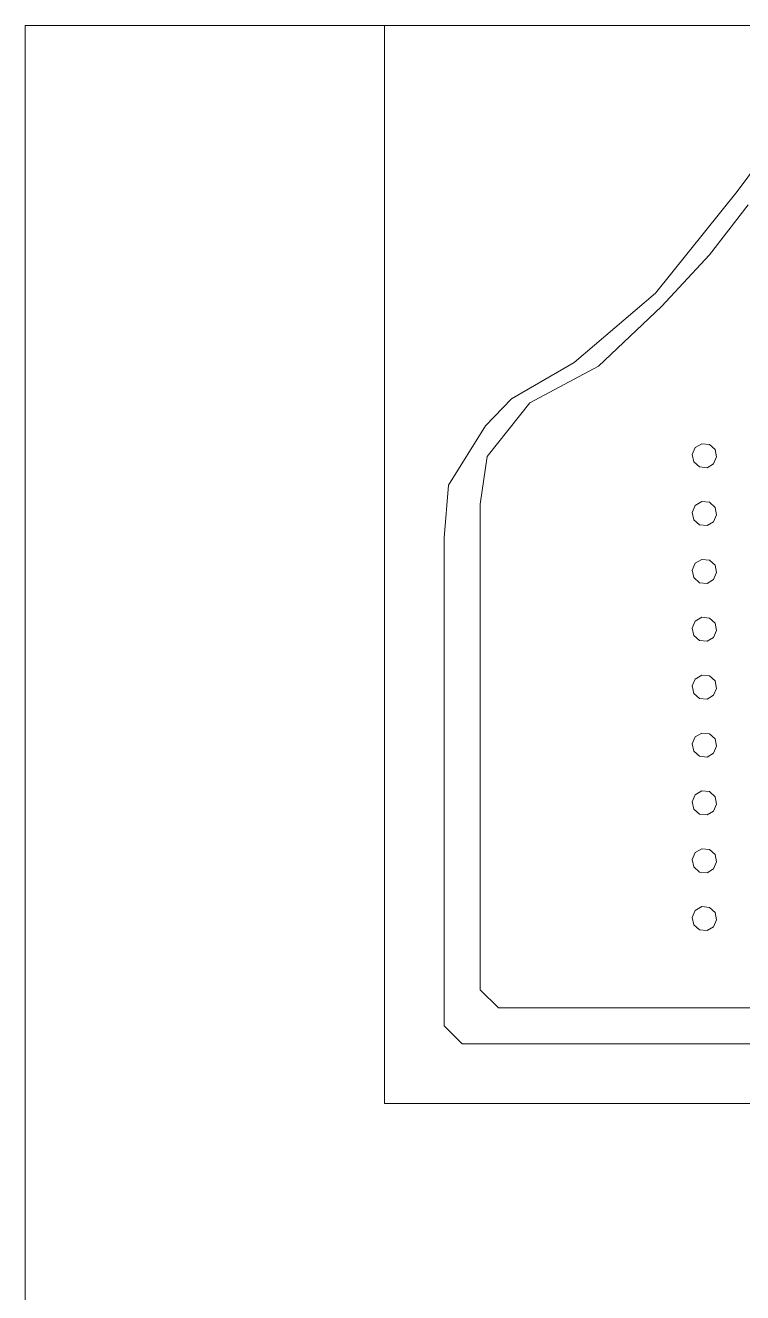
# Model space of a CAD drawing. Header units: millimetres. Extents: x -32 to 1412, y -324 to 2887.
# Drawn here: x 1040.291 to 1040.79, y 2057.228 to 2058.109 of the extents above; entities that cross this region are included whole.
import ezdxf

# ---------------------------------------------------------------- set-up
doc = ezdxf.new("R2010")
doc.units = ezdxf.units.MM
doc.header["$LTSCALE"] = 0.5
doc.layers.add('arquitetura', color=252, linetype='CONTINUOUS', lineweight=5)

msp = doc.modelspace()

# ---------------------------------------------------------------- linework, layer by layer
at = {"layer": 'arquitetura', "color": 252}
for p, q in [((1041.29123, 2058.10913), (1040.29123, 2058.10913)), ((1040.29123, 2058.10913), (1040.29123, 2056.25913))]:
    msp.add_line(p, q, dxfattribs=at)
at = {"layer": 'arquitetura'}
for p, q in [((1040.78656, 2057.99364), (1040.82524, 2058.04574)), ((1040.72984, 2057.92283), (1040.78656, 2057.99364)), ((1040.76723, 2057.94952), (1040.79425, 2057.98429)), ((1040.73381, 2057.91348), (1040.76723, 2057.94952)), ((1040.67323, 2057.87467), (1040.72984, 2057.92283)), ((1040.69001, 2057.87201), (1040.73381, 2057.91348)), ((1040.62944, 2057.84936), (1040.67323, 2057.87467)), ((1040.64237, 2057.8466), (1040.69001, 2057.87201)), ((1040.61138, 2057.83065), (1040.62944, 2057.84936)), ((1040.61266, 2057.80928), (1040.64237, 2057.8466)), ((1040.58564, 2057.78919), (1040.61138, 2057.83065)), ((1040.76198, 2057.81813), (1040.75743, 2057.81546)), ((1040.76723, 2057.81762), (1040.76198, 2057.81813)), ((1040.77118, 2057.81412), (1040.76723, 2057.81762)), ((1040.60785, 2057.77601), (1040.61266, 2057.80928)), ((1040.75743, 2057.81546), (1040.75532, 2057.81062)), ((1040.75532, 2057.81062), (1040.75646, 2057.80547)), ((1040.7702, 2057.80413), (1040.77231, 2057.80897)), ((1040.77231, 2057.80897), (1040.77118, 2057.81412)), ((1040.75646, 2057.80547), (1040.76041, 2057.80197)), ((1040.76041, 2057.80197), (1040.76566, 2057.80146)), ((1040.76566, 2057.80146), (1040.7702, 2057.80413)), ((1040.5827, 2057.7527), (1040.58564, 2057.78919)), ((1040.60785, 2057.77601), (1040.60785, 2057.43833)), ((1040.75743, 2057.77521), (1040.75532, 2057.77037)), ((1040.76198, 2057.77788), (1040.75743, 2057.77521)), ((1040.76723, 2057.77737), (1040.76198, 2057.77788)), ((1040.77118, 2057.77387), (1040.76723, 2057.77737)), ((1040.77231, 2057.76872), (1040.77118, 2057.77387)), ((1040.75532, 2057.77037), (1040.75646, 2057.76522)), ((1040.75646, 2057.76522), (1040.76041, 2057.76172)), ((1040.7702, 2057.76388), (1040.77231, 2057.76872)), ((1040.76041, 2057.76172), (1040.76566, 2057.76121)), ((1040.76566, 2057.76121), (1040.7702, 2057.76388)), ((1040.5827, 2057.7527), (1040.5827, 2057.41317)), ((1040.75743, 2057.73496), (1040.75532, 2057.73012)), ((1040.75532, 2057.73012), (1040.75646, 2057.72497)), ((1040.76198, 2057.73763), (1040.75743, 2057.73496)), ((1040.76723, 2057.73712), (1040.76198, 2057.73763)), ((1040.77118, 2057.73362), (1040.76723, 2057.73712)), ((1040.77231, 2057.72847), (1040.77118, 2057.73362)), ((1040.75646, 2057.72497), (1040.76041, 2057.72147)), ((1040.76041, 2057.72147), (1040.76566, 2057.72096)), ((1040.76566, 2057.72096), (1040.7702, 2057.72363)), ((1040.7702, 2057.72363), (1040.77231, 2057.72847)), ((1040.75743, 2057.69471), (1040.75532, 2057.68987)), ((1040.76198, 2057.69738), (1040.75743, 2057.69471)), ((1040.76723, 2057.69687), (1040.76198, 2057.69738)), ((1040.77118, 2057.69337), (1040.76723, 2057.69687)), ((1040.75532, 2057.68987), (1040.75646, 2057.68472)), ((1040.7702, 2057.68338), (1040.77231, 2057.68822)), ((1040.77231, 2057.68822), (1040.77118, 2057.69337)), ((1040.75646, 2057.68472), (1040.76041, 2057.68122)), ((1040.76041, 2057.68122), (1040.76566, 2057.68071)), ((1040.76566, 2057.68071), (1040.7702, 2057.68338)), ((1040.75743, 2057.65446), (1040.75532, 2057.64962)), ((1040.76198, 2057.65713), (1040.75743, 2057.65446)), ((1040.76723, 2057.65662), (1040.76198, 2057.65713)), ((1040.77118, 2057.65312), (1040.76723, 2057.65662)), ((1040.77231, 2057.64797), (1040.77118, 2057.65312)), ((1040.75532, 2057.64962), (1040.75646, 2057.64447)), ((1040.75646, 2057.64447), (1040.76041, 2057.64097)), ((1040.76566, 2057.64046), (1040.7702, 2057.64313)), ((1040.7702, 2057.64313), (1040.77231, 2057.64797)), ((1040.76041, 2057.64097), (1040.76566, 2057.64046)), ((1040.76198, 2057.61688), (1040.75743, 2057.61421)), ((1040.76723, 2057.61637), (1040.76198, 2057.61688)), ((1040.77118, 2057.61287), (1040.76723, 2057.61637)), ((1040.75743, 2057.61421), (1040.75532, 2057.60938)), ((1040.75532, 2057.60938), (1040.75646, 2057.60422)), ((1040.7702, 2057.60288), (1040.77231, 2057.60772)), ((1040.77231, 2057.60772), (1040.77118, 2057.61287)), ((1040.75646, 2057.60422), (1040.76041, 2057.60072)), ((1040.76041, 2057.60072), (1040.76566, 2057.60021)), ((1040.76566, 2057.60021), (1040.7702, 2057.60288)), ((1040.75743, 2057.57396), (1040.75532, 2057.56913)), ((1040.76198, 2057.57663), (1040.75743, 2057.57396)), ((1040.76723, 2057.57612), (1040.76198, 2057.57663)), ((1040.77118, 2057.57262), (1040.76723, 2057.57612)), ((1040.77231, 2057.56747), (1040.77118, 2057.57262)), ((1040.75532, 2057.56913), (1040.75646, 2057.56397)), ((1040.75646, 2057.56397), (1040.76041, 2057.56047)), ((1040.76566, 2057.55996), (1040.7702, 2057.56263)), ((1040.7702, 2057.56263), (1040.77231, 2057.56747)), ((1040.76041, 2057.56047), (1040.76566, 2057.55996)), ((1040.76198, 2057.53638), (1040.75743, 2057.53371)), ((1040.76723, 2057.53587), (1040.76198, 2057.53638)), ((1040.77118, 2057.53237), (1040.76723, 2057.53587)), ((1040.75743, 2057.53371), (1040.75532, 2057.52888)), ((1040.75532, 2057.52888), (1040.75646, 2057.52372)), ((1040.7702, 2057.52238), (1040.77231, 2057.52722)), ((1040.77231, 2057.52722), (1040.77118, 2057.53237)), ((1040.75646, 2057.52372), (1040.76041, 2057.52022)), ((1040.76041, 2057.52022), (1040.76566, 2057.51971)), ((1040.76566, 2057.51971), (1040.7702, 2057.52238)), ((1040.75743, 2057.49346), (1040.75532, 2057.48863)), ((1040.76198, 2057.49614), (1040.75743, 2057.49346)), ((1040.76723, 2057.49562), (1040.76198, 2057.49614)), ((1040.77118, 2057.49212), (1040.76723, 2057.49562)), ((1040.77231, 2057.48697), (1040.77118, 2057.49212)), ((1040.75532, 2057.48863), (1040.75646, 2057.48347)), ((1040.75646, 2057.48347), (1040.76041, 2057.47997)), ((1040.7702, 2057.48214), (1040.77231, 2057.48697)), ((1040.76041, 2057.47997), (1040.76566, 2057.47946)), ((1040.76566, 2057.47946), (1040.7702, 2057.48214)), ((1040.60785, 2057.43833), (1040.62043, 2057.42575)), ((1040.62043, 2057.42575), (1041.08581, 2057.42575)), ((1040.5827, 2057.41317), (1040.59527, 2057.40059)), ((1040.59527, 2057.40059), (1041.08581, 2057.40059))]:
    msp.add_line(p, q, dxfattribs=at)
msp.add_lwpolyline([(1040.54123, 2057.35913), (1041.29123, 2057.35913), (1041.29123, 2058.10913), (1040.54123, 2058.10913)], close=True, dxfattribs=at)

doc.saveas('drawing.dxf')
